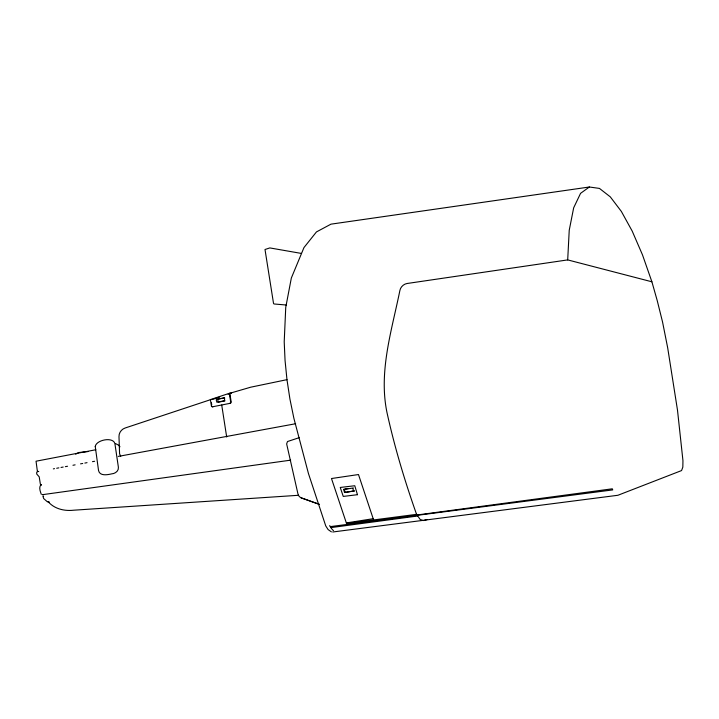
<?xml version="1.0" encoding="UTF-8"?>
<svg xmlns="http://www.w3.org/2000/svg" width="719" height="719" viewBox="0 0 719 719"><rect width="100%" height="100%" fill="white"/><g stroke="black" fill="none" stroke-linecap="round" stroke-linejoin="round"><path stroke-width="1.08" d="M651.899 281.794L567.695 259.901L569.232 230.242L573.672 207.8L580.575 193.339L589.364 187.003L599.457 188.414L610.287 196.853L621.351 211.422L632.208 231.105L642.498 254.894L651.899 281.794L657.211 300.551L662.55 321.995L667.681 347.798L677.496 410.172L682.951 460.663L682.834 467.125L681.567 470.568L617.909 495.274L332.726 531.997M43.634 496.101L43.499 496.2M42.915 496.146L43.679 498.555L47.382 501.826L49.377 502.06M344.545 492.515L354.251 490.915L344.545 492.515L343.664 489.558L344.194 489.028L345.075 491.985M343.664 489.558L353.371 487.949M75.693 454.174L78.73 452.53L88.069 451.568M589.364 187.003L330.974 224.157L316.45 231.922L303.966 247.579L291.339 278.019L285.74 307.408L284.212 341.849L285.057 360.507L286.971 379.659L250.733 387.19L229.819 393.284L231.203 402.137L230.7 403.143A1.582 1.33 87.2 0 1 230.314 403.296L212.491 406.792A1.447 1.204 87.1 0 1 212.123 406.801L211.44 406.217L210.406 399.584L229.334 393.311L231.284 393.221L228.139 394.273M212.402 399.485L219.744 397.05M299.158 437.682L287.492 441.538L286.647 443.92L297.945 493.899L298.843 495.984L300.587 497.647L319.164 504.28M37.873 471.224L36.714 472.383L36.705 473.992L39.212 476.841L40.381 484.211L41.244 485.037M423.851 520.484L427.077 519.531M41.387 484.66C38.233 486.493 40.399 491.895 41.343 494.42M224.58 397.85L216.707 399.225L216.203 399.8L216.895 402.245L224.571 400.726L224.58 397.85L218.109 399.171L217.695 399.8L218.378 402.164L224.975 400.869M53.341 468.878L54.518 468.653M95.807 449.752L36.04 461.212L37.415 471.574L38.754 471.502M118.284 456.403L295.626 423.734M56.684 468.249L58.859 467.853M61.025 467.449L63.191 467.053M65.357 466.658L67.532 466.254M72.952 465.256L75.118 464.86M80.537 463.863L82.703 463.467M84.869 463.063L87.044 462.668M92.463 461.67L94.629 461.274M43.266 494.564L42.511 494.672L290.665 460.16M373.188 518.696L358.484 474.54L331.486 478.53L346.342 522.929L373.188 518.696L373.682 519.936L416.562 514.337L420.094 519.361L423.248 520.592M373.682 519.936L346.54 523.405L346.342 522.929M567.695 259.901L407.116 283.493A7.55 6.031 -44.7 0 0 399.872 290.548C391.792 330.381 378.509 371.346 386.948 412.373C394.533 446.957 404.752 480.966 416.562 514.337M416.912 515.002L612.3 488.803L612.75 489.909L330.273 526.623L329.706 525.553M330.273 526.623L330.866 527.62L417.46 516.035M345.219 488.902L348.275 488.543M298.43 495.292L73.706 510.202C64.44 511.272 54.455 508.962 48.137 501.7M210.406 399.584L210.91 399.557L125.169 427.994C121.547 429.153 118.833 432.775 118.986 436.622L119.579 453.797L120.729 456.367M286.27 305.018L274.02 303.975L273.526 303.427L265.005 249.502L269.832 247.92L301.495 253.448M115.444 443.551L118.671 445.214L119.965 446.787M331.405 531.871L328.08 529.561L325.734 525.895L308.469 473.605L293.873 418.251L289.919 399.009L286.971 379.659M301.378 497.916L319.335 504.352M212.195 406.577L212.617 406.774A1.447 1.204 87.1 0 0 212.986 406.765M352.84 488.48L353.721 491.454M229.334 393.311L230.709 402.164L230.206 403.17A1.582 1.33 87.2 0 1 229.819 403.323M221.722 405.013L226.683 436.999M211.413 402.82L211.745 404.995M333.499 530.604A16.618 7.936 82.2 0 1 330.866 527.62M95.241 446.436L98.53 470.496C99.698 476.355 107.562 474.819 111.553 473.884C115.004 473.758 118.878 471.062 118.392 467.26L114.878 443.479C112.847 436.613 96.364 439.866 95.241 446.436M357.469 494.699L343.251 496.425L340.258 487.455L354.764 485.738L357.469 494.699"/></g></svg>
